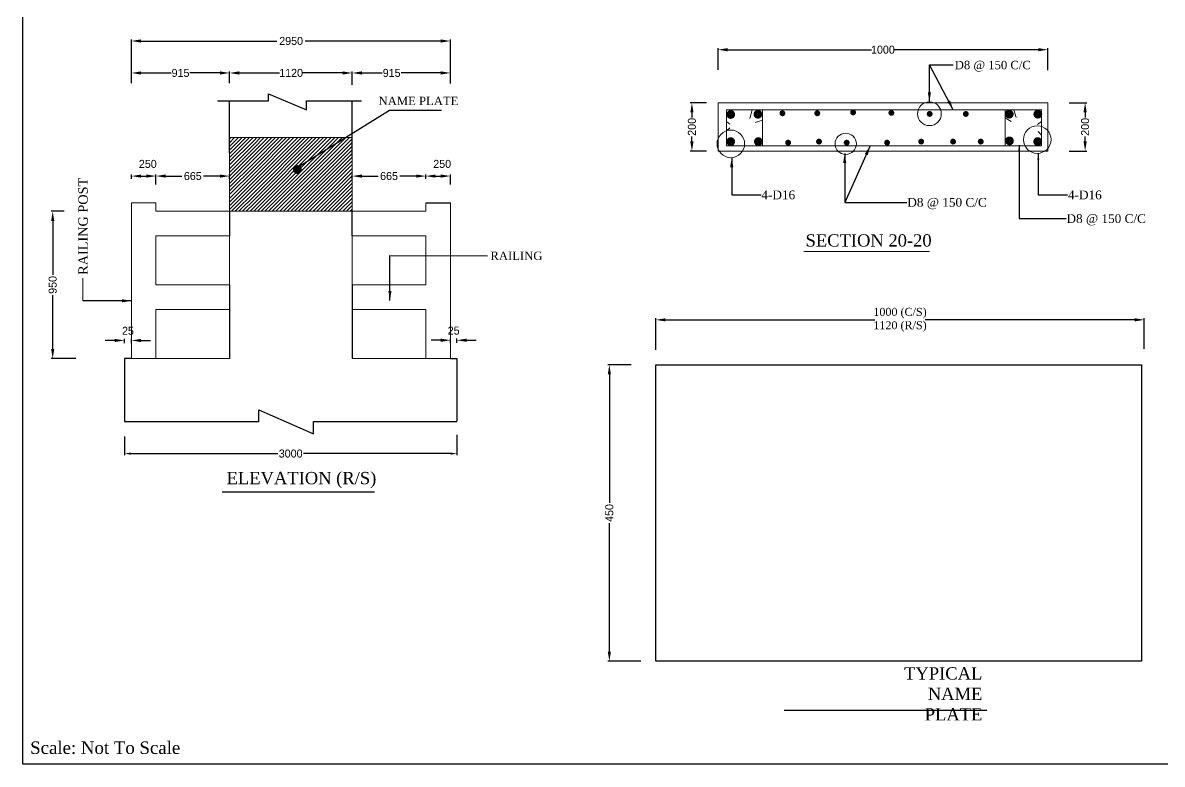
# Model space of a CAD drawing. Extents: x -1206532 to 786809, y -4288605 to 172932.
# Drawn here: x 678397 to 749608, y -4288593 to -4242283 of the extents above; entities that cross this region are included whole.
import ezdxf

# ---------------------------------------------------------------- set-up
doc = ezdxf.new("R2010")
doc.units = 0
doc.header["$LTSCALE"] = 300
doc.header["$MEASUREMENT"] = 0
doc.linetypes.add('ACAD_ISO02W100', pattern=[15, 12, -3])
doc.layers.get('0').update_dxf_attribs({"linetype": 'CONTINUOUS'})
doc.layers.get('DEFPOINTS').update_dxf_attribs({"linetype": 'CONTINUOUS'})
doc.layers.add('LINE', color=7, linetype='CONTINUOUS')
doc.layers.add('Other line', color=7, linetype='CONTINUOUS', lineweight=15)
doc.styles.add('style1', font='TIMES_0.TTF')
doc.dimstyles.new('3', dxfattribs={"dimtxt": 225, "dimasz": 350, "dimexe": 100, "dimexo": 25, "dimgap": 9, "dimtad": 0, "dimdec": 0, "dimzin": 0, "dimdsep": 46, "dimtxsty": 'Standard', "dimcen": 0, "dimclrd": 5, "dimclre": 6, "dimclrt": 1, "dimadec": 0, "dimazin": 0, "dimtfac": 1, "dimtdec": 0, "dimtofl": 0, "dimtmove": 2, "dimatfit": 3, "dimfxl": 1, "dimtolj": 1, "dimtzin": 0, "dimarcsym": 0})
picture_1 = doc.add_image_def('image2.png', size_in_pixel=(538, 328))
pattern_1 = [(45, (-1915824.9, -2878132), (-115.824091, 115.824091), [])]

# ---------------------------------------------------------------- blocks, each defined once
blk = doc.blocks.new('*D506')
at = {"layer": 'DEFPOINTS', "color": 0, "lineweight": 30}
for p in [(743771, -4247272), (743771, -4250294), (744790, -4250294)]:
    blk.add_point(p, dxfattribs=at)
at = {"layer": 'LINE', "lineweight": -2}
for p, q in [((743796, -4247272), (744890, -4247272)), ((744790, -4247872), (744790, -4248191)), ((744790, -4249694), (744790, -4249376)), ((743796, -4250294), (744890, -4250294))]:
    blk.add_line(p, q, dxfattribs=at)
at = {"layer": 'LINE', "lineweight": 30}
for points in [[(744690, -4247872), (744890, -4247872), (744790, -4247272)], [(744690, -4249694), (744890, -4249694), (744790, -4250294)]]:
    blk.add_solid(points, dxfattribs=at)
at = {"layer": 'LINE', "color": 0, "lineweight": 20, "insert": (744790, -4248783), "char_height": 500, "attachment_point": 5, "rotation": 90}
blk.add_mtext('\\A1;200', dxfattribs=at)
blk = doc.blocks.new('*D507')
at = {"layer": 'DEFPOINTS', "color": 0, "lineweight": 30}
for p in [(742460, -4243964), (721849, -4245243), (742460, -4245257)]:
    blk.add_point(p, dxfattribs=at)
at = {"layer": 'LINE', "lineweight": -2}
for p, q in [((721849, -4245218), (721849, -4243864)), ((722449, -4243964), (731437, -4243964)), ((741860, -4243964), (732872, -4243964)), ((742460, -4245232), (742460, -4243864))]:
    blk.add_line(p, q, dxfattribs=at)
at = {"layer": 'LINE', "lineweight": 30}
for points in [[(722449, -4243864), (722449, -4244064), (721849, -4243964)], [(741860, -4243864), (741860, -4244064), (742460, -4243964)]]:
    blk.add_solid(points, dxfattribs=at)
at = {"layer": 'LINE', "color": 0, "lineweight": 20, "insert": (732154, -4243964), "char_height": 500, "attachment_point": 5}
blk.add_mtext('\\A1;1000', dxfattribs=at)
blk = doc.blocks.new('*D508')
at = {"layer": 'DEFPOINTS', "color": 0, "lineweight": 30}
for p in [(721149, -4247272), (720216, -4250294), (721149, -4250294)]:
    blk.add_point(p, dxfattribs=at)
at = {"layer": 'LINE', "lineweight": -2}
for p, q in [((721124, -4247272), (720116, -4247272)), ((720216, -4247872), (720216, -4248191)), ((720216, -4249694), (720216, -4249376)), ((721124, -4250294), (720116, -4250294))]:
    blk.add_line(p, q, dxfattribs=at)
at = {"layer": 'LINE', "lineweight": 30}
for points in [[(720116, -4247872), (720316, -4247872), (720216, -4247272)], [(720116, -4249694), (720316, -4249694), (720216, -4250294)]]:
    blk.add_solid(points, dxfattribs=at)
at = {"layer": 'LINE', "color": 0, "lineweight": 20, "insert": (720216, -4248783), "char_height": 500, "attachment_point": 5, "rotation": 90}
blk.add_mtext('\\A1;200', dxfattribs=at)
blk = doc.blocks.new('*D181')
at = {"layer": 'DEFPOINTS', "color": 0, "lineweight": 30}
for p in [(748484, -4260837), (717960, -4262726), (748484, -4262674)]:
    blk.add_point(p, dxfattribs=at)
at = {"layer": 'LINE', "lineweight": -2}
for p, q in [((717960, -4262701), (717960, -4260737)), ((718560, -4260837), (731641, -4260837)), ((747884, -4260837), (734803, -4260837)), ((748484, -4262649), (748484, -4260737))]:
    blk.add_line(p, q, dxfattribs=at)
at = {"layer": 'LINE', "lineweight": 30}
for points in [[(718560, -4260737), (718560, -4260937), (717960, -4260837)], [(747884, -4260737), (747884, -4260937), (748484, -4260837)]]:
    blk.add_solid(points, dxfattribs=at)
at = {"layer": 'LINE', "color": 0, "lineweight": 20, "insert": (733222, -4260837), "char_height": 500, "attachment_point": 5}
blk.add_mtext('\\A1;{\\fTimes New Roman|b0|i0|c0|p18;1000 (C/S)\\P1120 (R/S)}', dxfattribs=at)
blk = doc.blocks.new('*D182')
at = {"layer": 'DEFPOINTS', "color": 0, "lineweight": 30}
for p in [(716446, -4263648), (715056, -4282154), (717049, -4282154)]:
    blk.add_point(p, dxfattribs=at)
at = {"layer": 'LINE', "lineweight": -2}
for p, q in [((716421, -4263648), (714956, -4263648)), ((715056, -4264248), (715056, -4272267)), ((715056, -4281554), (715056, -4273535)), ((717024, -4282154), (714956, -4282154))]:
    blk.add_line(p, q, dxfattribs=at)
at = {"layer": 'LINE', "lineweight": 30}
for points in [[(714956, -4264248), (715156, -4264248), (715056, -4263648)], [(714956, -4281554), (715156, -4281554), (715056, -4282154)]]:
    blk.add_solid(points, dxfattribs=at)
at = {"layer": 'LINE', "color": 0, "lineweight": 20, "insert": (715056, -4272901), "char_height": 500, "attachment_point": 5, "rotation": 90}
blk.add_mtext('\\A1;450', dxfattribs=at)
blk = doc.blocks.new('*D795')
at = {"layer": 'DEFPOINTS', "color": 0, "lineweight": 30}
for p in [(681012, -4254057), (680267, -4263256), (681735, -4263256)]:
    blk.add_point(p, dxfattribs=at)
at = {"layer": 'LINE', "lineweight": -2}
for p, q in [((680987, -4254057), (680167, -4254057)), ((680267, -4254657), (680267, -4258022)), ((680267, -4262656), (680267, -4259290)), ((681710, -4263256), (680167, -4263256))]:
    blk.add_line(p, q, dxfattribs=at)
at = {"layer": 'LINE', "lineweight": 30}
for points in [[(680167, -4254657), (680367, -4254657), (680267, -4254057)], [(680167, -4262656), (680367, -4262656), (680267, -4263256)]]:
    blk.add_solid(points, dxfattribs=at)
at = {"layer": 'LINE', "color": 0, "lineweight": 20, "insert": (680267, -4258656), "char_height": 500, "attachment_point": 5, "rotation": 90}
blk.add_mtext('\\A1;950', dxfattribs=at)
blk = doc.blocks.new('*D796')
at = {"layer": 'DEFPOINTS', "color": 0, "lineweight": 30}
for p in [(684746, -4268102), (705533, -4267993), (705533, -4269192)]:
    blk.add_point(p, dxfattribs=at)
at = {"layer": 'LINE', "lineweight": -2}
for p, q in [((684746, -4268127), (684746, -4269292)), ((705533, -4268018), (705533, -4269292)), ((685146, -4269192), (694339, -4269192)), ((705133, -4269192), (695940, -4269192))]:
    blk.add_line(p, q, dxfattribs=at)
at = {"layer": 'LINE', "lineweight": 30}
for points in [[(685146, -4269126), (685146, -4269259), (684746, -4269192)], [(705133, -4269126), (705133, -4269259), (705533, -4269192)]]:
    blk.add_solid(points, dxfattribs=at)
at = {"layer": 'LINE', "color": 0, "lineweight": 20, "insert": (695139, -4269192), "char_height": 500, "attachment_point": 5}
blk.add_mtext('\\A1;3000', dxfattribs=at)
blk = doc.blocks.new('*D797')
at = {"layer": 'DEFPOINTS', "color": 0, "lineweight": 30}
for p in [(691321, -4245416), (685189, -4246073), (691321, -4246087)]:
    blk.add_point(p, dxfattribs=at)
at = {"layer": 'LINE', "lineweight": -2}
for p, q in [((685189, -4246048), (685189, -4245316)), ((685789, -4245416), (687663, -4245416)), ((690721, -4245416), (688847, -4245416)), ((691321, -4246062), (691321, -4245316))]:
    blk.add_line(p, q, dxfattribs=at)
at = {"layer": 'LINE', "lineweight": 30}
for points in [[(685789, -4245316), (685789, -4245516), (685189, -4245416)], [(690721, -4245316), (690721, -4245516), (691321, -4245416)]]:
    blk.add_solid(points, dxfattribs=at)
at = {"layer": 'LINE', "color": 0, "lineweight": 20, "insert": (688255, -4245416), "char_height": 500, "attachment_point": 5}
blk.add_mtext('\\A1;915', dxfattribs=at)
blk = doc.blocks.new('*D798')
at = {"layer": 'DEFPOINTS', "color": 0, "lineweight": 30}
for p in [(705120, -4245416), (698987, -4246193), (705120, -4246093)]:
    blk.add_point(p, dxfattribs=at)
at = {"layer": 'LINE', "lineweight": -2}
for p, q in [((698987, -4246168), (698987, -4245316)), ((699587, -4245416), (700858, -4245416)), ((704520, -4245416), (702043, -4245416)), ((705120, -4246068), (705120, -4245316))]:
    blk.add_line(p, q, dxfattribs=at)
at = {"layer": 'LINE', "lineweight": 30}
for points in [[(699587, -4245316), (699587, -4245516), (698987, -4245416)], [(704520, -4245316), (704520, -4245516), (705120, -4245416)]]:
    blk.add_solid(points, dxfattribs=at)
at = {"layer": 'LINE', "color": 0, "lineweight": 20, "insert": (701450, -4245416), "char_height": 500, "attachment_point": 5}
blk.add_mtext('\\A1;915', dxfattribs=at)
blk = doc.blocks.new('*D799')
at = {"layer": 'DEFPOINTS', "color": 0, "lineweight": 30}
for p in [(698987, -4245416), (691321, -4246087), (698987, -4246193)]:
    blk.add_point(p, dxfattribs=at)
at = {"layer": 'LINE', "lineweight": -2}
for p, q in [((691321, -4246062), (691321, -4245316)), ((691921, -4245416), (694450, -4245416)), ((698387, -4245416), (695884, -4245416)), ((698987, -4246168), (698987, -4245316))]:
    blk.add_line(p, q, dxfattribs=at)
at = {"layer": 'LINE', "lineweight": 30}
for points in [[(691921, -4245316), (691921, -4245516), (691321, -4245416)], [(698387, -4245316), (698387, -4245516), (698987, -4245416)]]:
    blk.add_solid(points, dxfattribs=at)
at = {"layer": 'LINE', "color": 0, "lineweight": 20, "insert": (695167, -4245416), "char_height": 500, "attachment_point": 5}
blk.add_mtext('\\A1;1120', dxfattribs=at)
blk = doc.blocks.new('*D920')
at = {"layer": 'DEFPOINTS', "color": 0, "lineweight": 30}
for p in [(684746, -4262125), (684746, -4262318), (685189, -4262318)]:
    blk.add_point(p, dxfattribs=at)
at = {"layer": 'LINE', "lineweight": -2}
for p, q in [((684146, -4262125), (683546, -4262125)), ((684746, -4262293), (684746, -4262025)), ((685189, -4262293), (685189, -4262025)), ((685789, -4262125), (686389, -4262125))]:
    blk.add_line(p, q, dxfattribs=at)
at = {"layer": 'LINE', "lineweight": 30}
for points in [[(684146, -4262025), (684146, -4262225), (684746, -4262125)], [(685789, -4262025), (685789, -4262225), (685189, -4262125)]]:
    blk.add_solid(points, dxfattribs=at)
at = {"layer": 'LINE', "color": 0, "lineweight": 20, "insert": (684968, -4261525), "char_height": 500, "attachment_point": 5}
blk.add_mtext('\\A1;25', dxfattribs=at)
blk = doc.blocks.new('*D921')
at = {"layer": 'DEFPOINTS', "color": 0, "lineweight": 30}
for p in [(705120, -4262112), (705120, -4262318), (705533, -4262305)]:
    blk.add_point(p, dxfattribs=at)
at = {"layer": 'LINE', "lineweight": -2}
for p, q in [((704520, -4262112), (703920, -4262112)), ((705120, -4262293), (705120, -4262012)), ((705533, -4262280), (705533, -4262012)), ((706133, -4262112), (706733, -4262112))]:
    blk.add_line(p, q, dxfattribs=at)
at = {"layer": 'LINE', "lineweight": 30}
for points in [[(704520, -4262012), (704520, -4262212), (705120, -4262112)], [(706133, -4262012), (706133, -4262212), (705533, -4262112)]]:
    blk.add_solid(points, dxfattribs=at)
at = {"layer": 'LINE', "color": 0, "lineweight": 20, "insert": (705326, -4261512), "char_height": 500, "attachment_point": 5}
blk.add_mtext('\\A1;25', dxfattribs=at)
blk = doc.blocks.new('*D922')
at = {"layer": 'DEFPOINTS', "color": 0, "lineweight": 30}
for p in [(703587, -4251857), (698987, -4252061), (703587, -4252061)]:
    blk.add_point(p, dxfattribs=at)
at = {"layer": 'LINE', "lineweight": -2}
for p, q in [((698987, -4252036), (698987, -4251757)), ((699587, -4251857), (700611, -4251857)), ((702987, -4251857), (701963, -4251857)), ((703587, -4252036), (703587, -4251757))]:
    blk.add_line(p, q, dxfattribs=at)
at = {"layer": 'LINE', "lineweight": 30}
for points in [[(699587, -4251757), (699587, -4251957), (698987, -4251857)], [(702987, -4251757), (702987, -4251957), (703587, -4251857)]]:
    blk.add_solid(points, dxfattribs=at)
at = {"layer": 'LINE', "color": 0, "lineweight": 20, "insert": (701287, -4251857), "char_height": 500, "attachment_point": 5}
blk.add_mtext('\\A1;665', dxfattribs=at)
blk = doc.blocks.new('*D923')
at = {"layer": 'DEFPOINTS', "color": 0, "lineweight": 30}
for p in [(705120, -4251857), (703587, -4252061), (705120, -4252403)]:
    blk.add_point(p, dxfattribs=at)
at = {"layer": 'LINE', "lineweight": -2}
for p, q in [((703587, -4252036), (703587, -4251757)), ((704187, -4251857), (704520, -4251857)), ((705120, -4252378), (705120, -4251757))]:
    blk.add_line(p, q, dxfattribs=at)
at = {"layer": 'LINE', "lineweight": 30}
for points in [[(704187, -4251757), (704187, -4251957), (703587, -4251857)], [(704520, -4251757), (704520, -4251957), (705120, -4251857)]]:
    blk.add_solid(points, dxfattribs=at)
at = {"layer": 'LINE', "color": 0, "lineweight": 20, "insert": (704608, -4251099), "char_height": 500, "attachment_point": 5}
blk.add_mtext('\\A1;250', dxfattribs=at)
blk = doc.blocks.new('*D924')
at = {"layer": 'DEFPOINTS', "color": 0, "lineweight": 30}
for p in [(691321, -4251857), (686722, -4252061), (691321, -4252061)]:
    blk.add_point(p, dxfattribs=at)
at = {"layer": 'LINE', "lineweight": -2}
for p, q in [((686722, -4252036), (686722, -4251757)), ((687322, -4251857), (688346, -4251857)), ((690721, -4251857), (689697, -4251857)), ((691321, -4252036), (691321, -4251757))]:
    blk.add_line(p, q, dxfattribs=at)
at = {"layer": 'LINE', "lineweight": 30}
for points in [[(687322, -4251757), (687322, -4251957), (686722, -4251857)], [(690721, -4251757), (690721, -4251957), (691321, -4251857)]]:
    blk.add_solid(points, dxfattribs=at)
at = {"layer": 'LINE', "color": 0, "lineweight": 20, "insert": (689022, -4251857), "char_height": 500, "attachment_point": 5}
blk.add_mtext('\\A1;665', dxfattribs=at)
blk = doc.blocks.new('*D925')
at = {"layer": 'DEFPOINTS', "color": 0, "lineweight": 30}
for p in [(686722, -4251857), (685189, -4252061), (686722, -4252403)]:
    blk.add_point(p, dxfattribs=at)
at = {"layer": 'LINE', "lineweight": -2}
for p, q in [((685189, -4252036), (685189, -4251757)), ((685789, -4251857), (686122, -4251857)), ((686722, -4252378), (686722, -4251757))]:
    blk.add_line(p, q, dxfattribs=at)
at = {"layer": 'LINE', "lineweight": 30}
for points in [[(685789, -4251757), (685789, -4251957), (685189, -4251857)], [(686122, -4251757), (686122, -4251957), (686722, -4251857)]]:
    blk.add_solid(points, dxfattribs=at)
at = {"layer": 'LINE', "color": 0, "lineweight": 20, "insert": (686210, -4251099), "char_height": 500, "attachment_point": 5}
blk.add_mtext('\\A1;250', dxfattribs=at)
blk = doc.blocks.new('*D984')
at = {"layer": 'DEFPOINTS', "color": 0, "lineweight": 30}
for p in [(705120, -4243420), (685189, -4245682), (705120, -4246068)]:
    blk.add_point(p, dxfattribs=at)
at = {"layer": 'LINE', "lineweight": -2}
for p, q in [((685189, -4245657), (685189, -4243320)), ((685789, -4243420), (694283, -4243420)), ((704520, -4243420), (696051, -4243420)), ((705120, -4246043), (705120, -4243320))]:
    blk.add_line(p, q, dxfattribs=at)
at = {"layer": 'LINE', "lineweight": 30}
for points in [[(685789, -4243320), (685789, -4243520), (685189, -4243420)], [(704520, -4243320), (704520, -4243520), (705120, -4243420)]]:
    blk.add_solid(points, dxfattribs=at)
at = {"layer": 'LINE', "color": 0, "lineweight": 20, "insert": (695167, -4243420), "char_height": 500, "attachment_point": 5}
blk.add_mtext('\\A1;2950', dxfattribs=at)

msp = doc.modelspace()

# ---------------------------------------------------------------- hatches: boundary and pattern name
at = {"layer": 'LINE', "lineweight": 20}
h = msp.add_hatch(dxfattribs=at)
h.set_pattern_fill('ANSI31', color=256, scale=1310.4, style=0)
h.set_pattern_definition(pattern_1)
h.paths.add_polyline_path([(692854.648, -4249457.258), (691321.48, -4249457.258), (691321.48, -4254056.762), (692854.648, -4254056.762)])
h = msp.add_hatch(dxfattribs=at)
h.set_pattern_fill('ANSI31', color=256, scale=1310.4, style=0)
h.set_pattern_definition(pattern_1)
h.paths.add_polyline_path([(697454.152, -4254056.762), (697454.152, -4249457.258), (692854.648, -4249457.258), (692854.648, -4254056.762)], flags=17)
h.paths.add_polyline_path([(697454.152, -4254056.762), (698987.32, -4254056.762), (698987.32, -4249457.258), (697454.152, -4249457.258)])

# ---------------------------------------------------------------- linework, layer by layer
msp.add_line((690867.726, -4271570.275), (700373.607, -4271570.275))
at = {"linetype": 'ByBlock', "lineweight": 30}
msp.add_lwpolyline([(678397.389, -4288593.469), (678397.389, -4212007.575), (786700.674, -4212007.575), (786700.674, -4288593.469), (678397.389, -4288593.469)], close=True, dxfattribs=at)
at = {"layer": 'LINE', "lineweight": 20}
for p, q in [((721848.928, -4247272.196), (721848.928, -4250294.23)), ((725032.048, -4247272.196), (721848.928, -4247272.196)), ((722375.116, -4247709.914), (742056.359, -4247709.914)), ((723985.339, -4247709.914), (723835.579, -4248260.356)), ((725032.048, -4247272.196), (739276.507, -4247272.196)), ((742459.627, -4247272.196), (739276.507, -4247272.196)), ((740344.279, -4247709.914), (740472.979, -4248206.536)), ((742459.627, -4250294.23), (742459.627, -4247272.196)), ((724635.8, -4248356.296), (724177.219, -4248515.416)), ((739795.676, -4248222.916), (740171.119, -4248440.536)), ((722375.116, -4248440.536), (722590.409, -4248623.376)), ((722375.116, -4249024.572), (722593.61, -4248846.633)), ((742056.359, -4248445.216), (741819.243, -4248630.085)), ((742056.359, -4249294.636), (741848.899, -4249077.016)), ((721848.928, -4250294.23), (725032.048, -4250294.23)), ((722375.116, -4249969.155), (742056.359, -4249969.155)), ((725032.048, -4250294.23), (739276.507, -4250294.23)), ((739276.507, -4250294.23), (742459.627, -4250294.23)), ((685188.808, -4263255.77), (685188.808, -4254056.762)), ((686713.335, -4254056.762), (691321.48, -4254056.762)), ((698987.32, -4254056.762), (703586.824, -4254056.762)), ((703586.824, -4254056.762), (703586.824, -4253532.602)), ((703586.824, -4254056.762), (703586.824, -4253532.602)), ((703586.824, -4254056.762), (703586.824, -4253532.602)), ((705119.992, -4254056.762), (705119.992, -4253532.602)), ((705119.992, -4263255.77), (705119.992, -4254056.762)), ((686721.976, -4258656.266), (686721.976, -4255589.93)), ((686721.976, -4255589.93), (691321.48, -4255589.93)), ((686721.976, -4258656.266), (686721.976, -4255589.93)), ((691321.48, -4258656.266), (691321.48, -4255589.93)), ((691321.48, -4258656.266), (691321.48, -4255589.93)), ((698987.32, -4258656.266), (698987.32, -4255589.93)), ((698987.32, -4255589.93), (703586.824, -4255589.93)), ((698987.32, -4258656.266), (698987.32, -4255589.93)), ((703586.824, -4258656.266), (703586.824, -4255589.93)), ((727206.18, -4256562.356), (735058.051, -4256562.356)), ((682144.216, -4259647.794), (682144.216, -4258231.601)), ((686721.976, -4258656.266), (691321.48, -4258656.266)), ((698987.32, -4258656.266), (703586.824, -4258656.266)), ((686721.976, -4263255.77), (686721.976, -4260189.434)), ((686721.976, -4260189.434), (691321.48, -4260189.434)), ((698987.32, -4260189.434), (703586.824, -4260189.434)), ((703586.824, -4263255.77), (703586.824, -4260189.434)), ((685188.808, -4263255.77), (691321.48, -4263255.77)), ((698987.32, -4263255.77), (705119.992, -4263255.77))]:
    msp.add_line(p, q, dxfattribs=at)
for points in [[(722375.116, -4247709.914), (724635.8, -4247709.914), (724635.8, -4249969.155), (722375.116, -4249969.155)], [(739795.676, -4247709.914), (742056.359, -4247709.914), (742056.359, -4249969.155), (739795.676, -4249969.155)], [(691321.48, -4249457.258), (698987.32, -4249457.258), (698987.32, -4254056.762), (691321.48, -4254056.762)]]:
    msp.add_lwpolyline(points, close=True, dxfattribs=at)
for points, const_width in [([(730198.494, -4247878.651, 1), (730381.014, -4247878.651, 1)], 182.52), ([(739911.049, -4247988.336, 1), (740184.829, -4247988.336, 1)], 273.78), ([(741698.479, -4247988.336, 1), (741972.259, -4247988.336, 1)], 273.78), ([(722505.558, -4248008.912, 1), (722779.338, -4248008.912, 1)], 273.78), ([(724204.867, -4247994.872, 1), (724478.647, -4247994.872, 1)], 273.78), ([(725781.178, -4247935.176, 1), (725963.698, -4247935.176, 1)], 182.52), ([(727960.245, -4247935.176, 1), (728142.765, -4247935.176, 1)], 182.52), ([(732589.912, -4247909.259, 1), (732772.432, -4247909.259, 1)], 182.52), ([(734983.577, -4247975.708, 1), (735166.097, -4247975.708, 1)], 182.52), ([(737244.261, -4247975.708, 1), (737426.781, -4247975.708, 1)], 182.52), ([(722504.189, -4249703.362, 1), (722777.969, -4249703.362, 1)], 273.78), ([(724232.947, -4249703.362, 1), (724506.727, -4249703.362, 1)], 273.78), ([(726140.316, -4249769.81, 1), (726322.836, -4249769.81, 1)], 182.52), ([(728068.546, -4249703.362, 1), (728251.066, -4249703.362, 1)], 182.52), ([(729797.304, -4249769.81, 1), (729979.824, -4249769.81, 1)], 182.52), ([(732323.95, -4249769.81, 1), (732506.47, -4249769.81, 1)], 182.52), ([(734451.652, -4249703.362, 1), (734634.172, -4249703.362, 1)], 182.52), ([(736446.372, -4249703.362, 1), (736628.892, -4249703.362, 1)], 182.52), ([(738175.13, -4249703.362, 1), (738357.65, -4249703.362, 1)], 182.52), ([(739924.749, -4249658.941, 1), (740198.529, -4249658.941, 1)], 273.78), ([(741690.66, -4249701.95, 1), (741964.44, -4249701.95, 1)], 273.78), ([(695424.053, -4251447.959, 1), (695697.833, -4251447.959, 1)], 273.78)]:
    msp.add_lwpolyline(points, format="xyb", close=True, dxfattribs=dict(at, const_width=const_width))
msp.add_lwpolyline([(685188.808, -4254056.762), (685188.808, -4253532.602), (686713.335, -4253532.602), (686713.335, -4254056.762)], dxfattribs=at)
for centre, radius in [((735059.208, -4247962.861), 742.626), ((722648.905, -4249843.862), 863.827), ((741798.223, -4249578.07), 863.827), ((729829.9, -4249843.862), 664.483)]:
    msp.add_circle(centre, radius, dxfattribs=at)
at = {"layer": 'Other line', "color": 0, "lineweight": 30}
for p, q in [((691321.48, -4250410), (691321.48, -4247152)), ((698987.32, -4250608), (698987.32, -4247152)), ((691321.48, -4254056.762), (691321.48, -4255589.93)), ((698987.32, -4255589.93), (698987.32, -4254056.762)), ((703586.824, -4253532.602), (705119.992, -4253532.602)), ((691321.48, -4258656.266), (691321.48, -4260189.434)), ((698987.32, -4258656.266), (698987.32, -4263255.77)), ((691321.48, -4260189.434), (691321.48, -4263255.77)), ((685188.808, -4263255.77), (684746.261, -4263255.77)), ((684746.261, -4263255.77), (684746.261, -4267184.144)), ((705119.992, -4263242.775), (705532.598, -4263242.775)), ((705532.598, -4263242.775), (705532.598, -4267171.149)), ((725974.585, -4285226.495), (738656.831, -4285226.495))]:
    msp.add_line(p, q, dxfattribs=at)
for points in [[(690571, -4247152), (693753, -4247152), (693753, -4246723), (696129, -4247712), (696129, -4247152), (699571, -4247152)], [(684746.261, -4267184.144), (693143, -4267184.144), (693143, -4266460.428), (696576, -4267951), (696576, -4267184.144), (705532.598, -4267184.144)]]:
    msp.add_lwpolyline(points, dxfattribs=at)
msp.add_lwpolyline([(717960.251, -4263647.795), (748315.153, -4263647.795), (748315.153, -4282154.129), (717960.251, -4282154.129)], close=True, dxfattribs=at)

# ---------------------------------------------------------------- texts
at = {"color": 7, "style": 'style1'}
msp.add_text('ELEVATION (R/S) ', height=766.584, dxfattribs=at).set_placement((691134.922, -4271102.98))
at = {"color": 7, "insert": (738367.7, -4284199.919), "char_height": 766.584, "width": 1.8876, "attachment_point": 6, "style": 'style1'}
msp.add_mtext('TYPICAL NAME PLATE', dxfattribs=at)
at = {"linetype": 'ACAD_ISO02W100', "lineweight": 30, "insert": (678858.832, -4287172.368), "char_height": 779.30793, "width": 27992.48748, "attachment_point": 1}
msp.add_mtext('{\\fTimes New Roman|b0|i0|c0|p18;Scale: Not To Scale}', dxfattribs=at)
at = {"layer": 'LINE', "lineweight": 20, "style": 'style1'}
msp.add_text('SECTION 20-20', height=766.584, dxfattribs=at).set_placement((727318.617, -4256259.734))
for s, insert, char_height, attachment_point in [('D8 @ 150 C/C', (741397.108, -4245334.946), 524.16, 9), ('\\A1;NAME PLATE', (705622.917, -4247425.407), 524.16, 9), ('\\A1;4-D16', (724556.315, -4252759.598), 547.56, 1), ('D8 @ 150 C/C', (733677.225, -4253224.736), 547.56, 1), ('\\A1;4-D16', (743717.318, -4252759.598), 547.56, 1), ('D8 @ 150 C/C', (743623.567, -4254238.996), 547.56, 1), ('RAILING ', (710876.373, -4257107.98), 524.16, 9)]:
    msp.add_mtext(s, dxfattribs=dict(at, insert=insert, char_height=char_height, attachment_point=attachment_point))
at = {"layer": 'LINE', "lineweight": 20, "insert": (681870.339, -4258024.655), "char_height": 589.68, "attachment_point": 1, "rotation": 90, "style": 'style1'}
msp.add_mtext('\\A1;RAILING POST', dxfattribs=at)

# ---------------------------------------------------------------- dimensions: what is measured, and where the dimension line sits
at = {"layer": 'LINE', "lineweight": 20}
for base, p1, p2, text, picture, middle in [((705119.992, -4243420.44), (685188.808, -4245682.214), (705119.992, -4246068.276), '2950', '*D984', (695166.863, -4243420.44)), ((691321.48, -4245416.44), (685188.808, -4246072.988), (691321.48, -4246086.785), '915', '*D797', (688255.144, -4245416.44)), ((698987.32, -4245416.44), (691321.48, -4246086.785), (698987.32, -4246193.358), '1120', '*D799', (695166.863, -4245416.44)), ((705119.992, -4245416.44), (698987.32, -4246193.358), (705119.992, -4246093.276), '915', '*D798', (701450.363, -4245416.44)), ((686721.976, -4251856.986), (685188.808, -4252061.295), (686721.976, -4252403.028), '250', '*D925', (686209.865, -4251099.325)), ((705119.992, -4251856.986), (703586.824, -4252061.295), (705119.992, -4252403.028), '250', '*D923', (704607.881, -4251099.325)), ((691321.48, -4251856.986), (686721.976, -4252061.295), (691321.48, -4252061.295), '665', '*D924', (689021.728, -4251856.986)), ((703586.824, -4251856.986), (698987.32, -4252061.295), (703586.824, -4252061.295), '665', '*D922', (701287.072, -4251856.986))]:
    dim = msp.add_linear_dim(base=base, p1=p1, p2=p2, text=text, dimstyle='3', override={"dimtxt": 500, "dimasz": 600, "dimclrd": 256, "dimclre": 256, "dimclrt": 0, "dimfxl": 700}, dxfattribs=at)
    dim.commit()
    dim.dimension.update_dxf_attribs({"geometry": picture, "text_midpoint": middle, "dimtype": 160})
for base, p1, p2, text, override, picture, middle in [((742459.627, -4243963.636), (721848.928, -4245242.858), (742459.627, -4245256.898), '1000', {"dimtxt": 500, "dimasz": 600, "dimclrd": 256, "dimclre": 256, "dimclrt": 0, "dimfxl": 700}, '*D507', (732154.278, -4243963.636)), ((748484.419, -4260836.706), (717960.251, -4262725.635), (748484.419, -4262674.299), '{\\fTimes New Roman|b0|i0|c0|p18;1000 (C/S)\\P1120 (R/S)}', {"dimtxt": 500, "dimasz": 600, "dimclrd": 256, "dimclre": 256, "dimclrt": 0, "dimfxl": 700}, '*D181', (733222.335, -4260836.706)), ((705532.598, -4269192.428), (684746.261, -4268101.647), (705532.598, -4267993.303), '3000', {"dimtxt": 500, "dimasz": 400, "dimclrd": 256, "dimclre": 256, "dimclrt": 0, "dimfxl": 700}, '*D796', (695139.43, -4269192.428))]:
    dim = msp.add_linear_dim(base=base, p1=p1, p2=p2, text=text, dimstyle='3', override=override, dxfattribs=at)
    dim.commit()
    dim.dimension.update_dxf_attribs({"geometry": picture, "text_midpoint": middle})
for base, p1, p2, angle, text, picture, middle in [((720216.083, -4250294.23), (721149.268, -4247272.196), (721149.268, -4250294.23), 90, '200', '*D508', (720216.083, -4248783.213)), ((744790.304, -4250294.23), (743771.215, -4247272.196), (743771.215, -4250294.23), 90, '200', '*D506', (744790.304, -4248783.213)), ((680267.16, -4263255.77), (681012.03, -4254056.762), (681734.594, -4263255.77), 90, '950', '*D795', (680267.16, -4258656.266)), ((684746.261, -4262124.503), (685188.808, -4262317.77), (684746.261, -4262317.77), 180, '25', '*D920', (684967.535, -4261524.503)), ((705119.992, -4262111.508), (705532.598, -4262304.775), (705119.992, -4262317.77), 180, '25', '*D921', (705326.295, -4261511.508)), ((715056.102, -4282154.129), (716445.676, -4263647.795), (717048.826, -4282154.129), 90, '450', '*D182', (715056.102, -4272900.962))]:
    dim = msp.add_linear_dim(base=base, p1=p1, p2=p2, angle=angle, text=text, dimstyle='3', override={"dimtxt": 500, "dimasz": 600, "dimclrd": 256, "dimclre": 256, "dimclrt": 0, "dimfxl": 700}, dxfattribs=at)
    dim.commit()
    dim.dimension.update_dxf_attribs({"geometry": picture, "text_midpoint": middle})

# ---------------------------------------------------------------- pictures from other files: only their frames are drawn
at = {"layer": 'Other line', "color": 0, "lineweight": 30}
image = msp.add_image(picture_1, insert=(717960.251, -4282154.129), size_in_units=(30354.902, 18506.334), dxfattribs=at)
image.dxf.flags = 7

# ---------------------------------------------------------------- leaders
at = {"layer": 'LINE', "lineweight": 20}
for points, override in [([(735059.208, -4247220.235), (735059.208, -4244912.302), (736547.468, -4244912.302)], {"dimtxt": 500, "dimasz": 600, "dimclrd": 256, "dimclre": 256, "dimclrt": 0, "dimfxl": 700}), ([(736547.468, -4247709.914), (735059.208, -4244912.302)], {"dimtxt": 500, "dimasz": 600, "dimclrd": 256, "dimclre": 256, "dimclrt": 0, "dimfxl": 700}), ([(729763.409, -4250441.896), (729763.409, -4253498.516), (733656.165, -4253498.516)], {"dimtxt": 500, "dimasz": 600, "dimclrd": 256, "dimclre": 256, "dimclrt": 0, "dimfxl": 700}), ([(731359.186, -4249969.155), (729763.409, -4253498.516)], {"dimtxt": 500, "dimasz": 600, "dimclrd": 256, "dimclre": 256, "dimclrt": 0, "dimfxl": 700}), ([(740667.749, -4249921.999), (740667.749, -4254512.776), (743602.507, -4254512.776)], {"dimtxt": 500, "dimasz": 400, "dimclrd": 256, "dimclre": 256, "dimclrt": 0, "dimfxl": 700}), ([(741864.713, -4250439.334), (741864.713, -4253033.378), (743696.258, -4253033.378)], {"dimtxt": 500, "dimasz": 400, "dimclrd": 256, "dimclre": 256, "dimclrt": 0, "dimfxl": 700}), ([(722703.71, -4250705.949), (722703.71, -4253033.378), (724535.255, -4253033.378)], {"dimtxt": 500, "dimasz": 600, "dimclrd": 256, "dimclre": 256, "dimclrt": 0, "dimfxl": 700}), ([(701343.478, -4259633.729), (701343.478, -4256820), (707439, -4256830)], {"dimtxt": 500, "dimasz": 600, "dimclrd": 256, "dimclre": 256, "dimclrt": 0, "dimfxl": 700}), ([(685188.808, -4259647.794), (682144.216, -4259647.794)], {"dimtxt": 500, "dimasz": 600, "dimclrd": 256, "dimclre": 256, "dimclrt": 0, "dimfxl": 700})]:
    msp.add_leader(points, dimstyle='3', override=override, dxfattribs=at)
at = {"layer": 'LINE', "lineweight": 20, "annotation_type": 0, "has_hookline": 1, "hookline_direction": 0, "text_width": 4882.586}
msp.add_leader([(695535.32, -4251313.489), (701309.67, -4247732.041), (704572.381, -4247732.041)], dimstyle='3', override={"dimtxt": 500, "dimasz": 400, "dimclrd": 256, "dimclre": 256, "dimclrt": 0, "dimfxl": 700}, dxfattribs=at)

doc.saveas('drawing.dxf')
